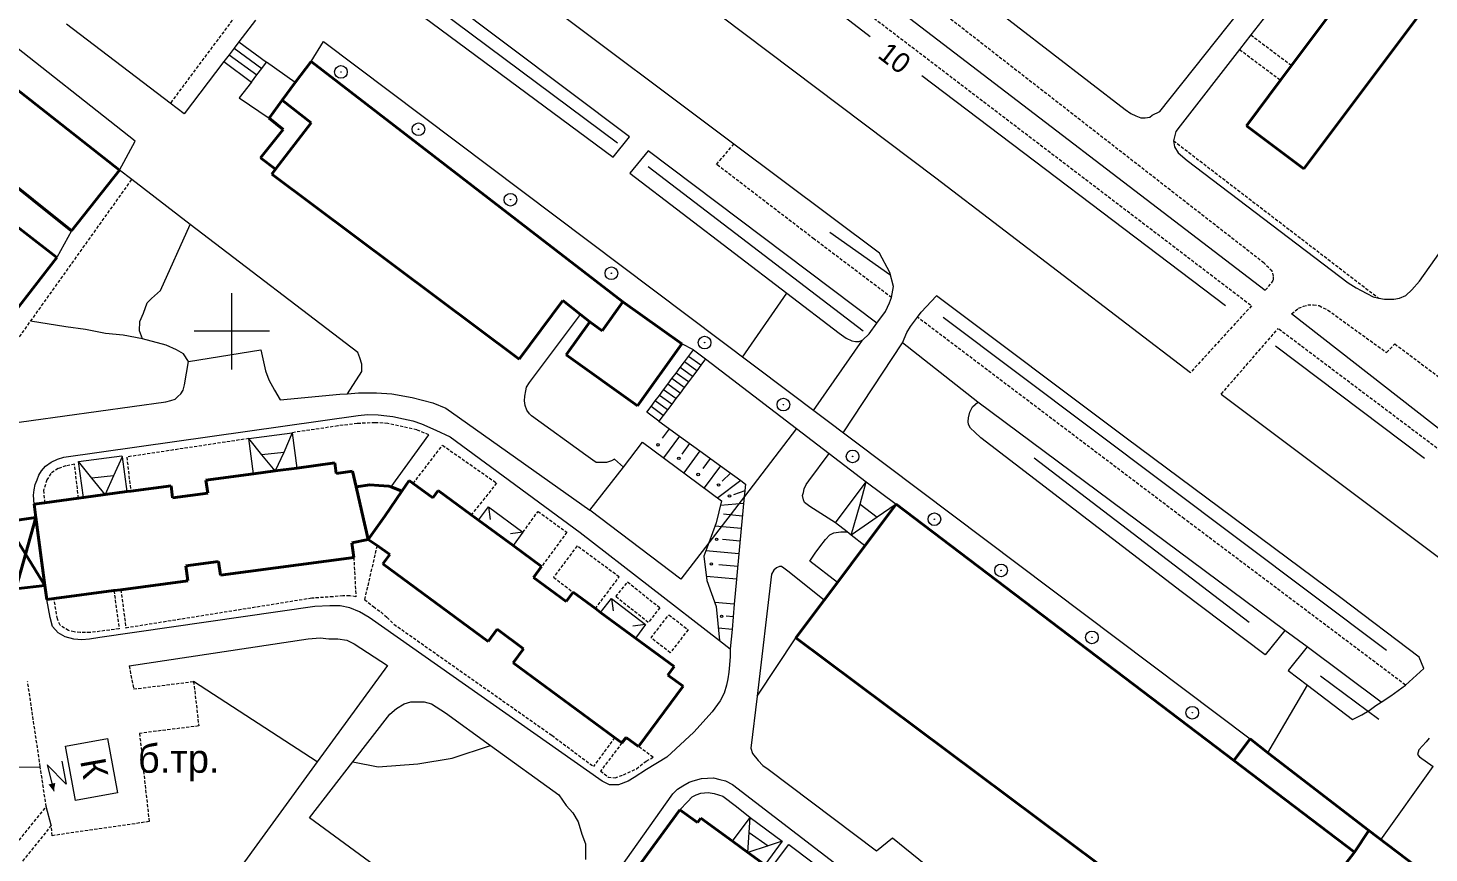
# Model space of a CAD drawing. Extents: x 1000 to 4000, y -5000 to -1000.
# Drawn here: x 1167.8 to 1389.1, y -2482.5 to -2352.1 of the extents above; entities that cross this region are included whole.
import ezdxf
from ezdxf.enums import TextEntityAlignment as Align

# ---------------------------------------------------------------- set-up
doc = ezdxf.new("R2010")
doc.units = 0
doc.header["$MEASUREMENT"] = 0
doc.linetypes.add('DASHED', pattern=[0.75, 0.5, -0.25])
for name, color, linetype in [('1', 7, 'CONTINUOUS'), ('11', 7, 'CONTINUOUS'), ('16', 7, 'CONTINUOUS'), ('17', 7, 'CONTINUOUS'), ('24', 7, 'CONTINUOUS'), ('25', 7, 'CONTINUOUS'), ('37', 7, 'CONTINUOUS'), ('40', 7, 'CONTINUOUS'), ('42', 7, 'CONTINUOUS'), ('6', 7, 'CONTINUOUS'), ('7', 7, 'CONTINUOUS')]:
    doc.layers.add(name, color=color, linetype=linetype)
doc.styles.get("Standard").update_dxf_attribs({"font": 'txt', "height": 0.2})

msp = doc.modelspace()

# ---------------------------------------------------------------- linework, layer by layer
at = {"layer": '1', "color": 253, "linetype": 'Continuous', "lineweight": 0}
for p, q in [((1200, -2406.06), (1200, -2394.02)), ((1205.96, -2400), (1194.04, -2400))]:
    msp.add_line(p, q, dxfattribs=at)
at = {"layer": '11', "color": 253, "linetype": 'Continuous', "lineweight": 0}
for p, q in [((1190.28, -2363.99), (1173.89, -2351.51)), ((1203.73, -2350.84), (1201.13, -2354.27)), ((1184.76, -2369.99), (1162.85, -2352.69)), ((1201.13, -2354.27), (1200.35, -2355.29)), ((1199.57, -2356.32), (1198.74, -2357.4)), ((1200.35, -2355.29), (1199.57, -2356.32)), ((1198.74, -2357.4), (1192.47, -2365.65)), ((1192.47, -2365.65), (1190.28, -2363.99)), ((1182.26, -2374.56), (1184.76, -2369.99)), ((1174.7, -2384.15), (1172.36, -2388.34)), ((1366.34, -2447.28), (1317.82, -2411.2)), ((1289.19, -2415.38), (1280.96, -2426.12)), ((1261.85, -2421.47), (1264.89, -2417.53)), ((1264.89, -2417.53), (1277.36, -2426.81)), ((1256.55, -2428.3), (1261.85, -2421.47)), ((1280.96, -2426.12), (1275.36, -2433.42)), ((1277.36, -2426.81), (1276.53, -2430.28)), ((1270.92, -2439.21), (1256.55, -2428.3)), ((1276.53, -2430.28), (1275.36, -2433.42)), ((1275.36, -2433.42), (1270.92, -2439.21)), ((1275.36, -2433.42), (1274.55, -2435.57)), ((1274.55, -2435.57), (1275.05, -2439.38)), ((1275.05, -2439.38), (1276.53, -2443.51)), ((1276.53, -2443.51), (1277.04, -2448.89)), ((1369.86, -2449.9), (1366.34, -2447.28)), ((1381.57, -2458.61), (1369.86, -2449.9)), ((1381.51, -2480.38), (1389.78, -2468.78))]:
    msp.add_line(p, q, dxfattribs=at)
at = {"layer": '16', "color": 253, "linetype": 'Continuous', "lineweight": 0}
for p, q in [((1173.76, -2465.55), (1180.39, -2464.35)), ((1180.39, -2464.35), (1181.95, -2472.94)), ((1175.32, -2474.14), (1173.76, -2465.55)), ((1173.82, -2471.59), (1170.85, -2468.55)), ((1170.85, -2468.55), (1171.89, -2472.7)), ((1173.13, -2467.93), (1173.82, -2471.59)), ((1181.95, -2472.94), (1175.32, -2474.14))]:
    msp.add_line(p, q, dxfattribs=at)
msp.add_solid([(1171.89, -2472.7), (1172.12, -2471.39), (1171.05, -2471.62)], dxfattribs=at)
at = {"layer": '24', "color": 253, "linetype": 'Continuous', "lineweight": 0}
for p, q in [((1262.81, -2369.28), (1171.83, -2300.69)), ((1168.45, -2304.43), (1260.23, -2372.51)), ((1254.78, -2333.2), (1311.2, -2375.75)), ((1279.31, -2370.44), (1237.57, -2339.12)), ((1346.57, -2365.3), (1367.36, -2339.1)), ((1315.28, -2345.04), (1341.13, -2365)), ((1368.38, -2343.63), (1360.96, -2353.19)), ((1305.23, -2349.19), (1363.24, -2393.51)), ((1360.96, -2353.19), (1359.18, -2355.49)), ((1359.18, -2355.49), (1349.8, -2367.58)), ((1387.59, -2392.09), (1412.71, -2356.57)), ((1210.03, -2360.72), (1205.46, -2357.5)), ((1203.1, -2360.66), (1201.18, -2363.14)), ((1201.18, -2363.14), (1205.91, -2366.35)), ((1341.13, -2365), (1342.02, -2365.59)), ((1345.38, -2365.89), (1346.57, -2365.3)), ((1342.02, -2365.59), (1342.81, -2365.99)), ((1342.81, -2365.99), (1343.6, -2366.29)), ((1343.6, -2366.29), (1344.29, -2366.29)), ((1344.29, -2366.29), (1344.98, -2366.19)), ((1344.98, -2366.19), (1345.38, -2365.89)), ((1349.8, -2367.58), (1349.11, -2368.47)), ((1260.23, -2372.51), (1262.81, -2369.28)), ((1348.94, -2369.08), (1348.75, -2369.91)), ((1348.75, -2369.91), (1348.91, -2370.85)), ((1349.11, -2368.47), (1348.94, -2369.08)), ((1265.76, -2371.51), (1262.89, -2375.04)), ((1301.89, -2398.75), (1265.76, -2371.51)), ((1302.32, -2387.7), (1279.31, -2370.44)), ((1348.91, -2370.85), (1349.5, -2371.84)), ((1349.5, -2371.84), (1350.88, -2373.02)), ((1350.88, -2373.02), (1376.33, -2392.38)), ((1184.2, -2376.05), (1182.26, -2374.56)), ((1193.45, -2383.13), (1184.2, -2376.05)), ((1262.89, -2375.04), (1287.68, -2394.02)), ((1311.2, -2375.75), (1351.42, -2406.54)), ((1219.89, -2403.38), (1193.45, -2383.13)), ((1303.93, -2390.71), (1302.32, -2387.7)), ((1304.5, -2392.94), (1303.93, -2390.71)), ((1280.69, -2404.09), (1287.68, -2394.02)), ((1287.68, -2394.02), (1295.92, -2400.34)), ((1304.21, -2394.7), (1304.5, -2392.94)), ((1376.33, -2392.38), (1377.62, -2393.17)), ((1377.62, -2393.17), (1378.41, -2393.57)), ((1378.41, -2393.57), (1379.3, -2394.06)), ((1379.3, -2394.06), (1380.28, -2394.56)), ((1385.42, -2394.36), (1386.41, -2393.47)), ((1386.41, -2393.47), (1387.59, -2392.09)), ((1303.23, -2396.9), (1303.87, -2395.5)), ((1303.87, -2395.5), (1304.21, -2394.7)), ((1308.91, -2397), (1311.3, -2394.43)), ((1341.27, -2416.92), (1311.3, -2394.43)), ((1380.28, -2394.56), (1381.18, -2394.8)), ((1381.18, -2394.8), (1382.06, -2394.95)), ((1382.06, -2394.95), (1382.75, -2394.95)), ((1382.75, -2394.95), (1383.54, -2394.95)), ((1383.54, -2394.95), (1384.43, -2394.76)), ((1384.43, -2394.76), (1385.42, -2394.36)), ((1247, -2408.09), (1255.09, -2397.38)), ((1301.89, -2398.75), (1303.23, -2396.9)), ((1307.21, -2399.24), (1308.31, -2397.8)), ((1308.31, -2397.8), (1308.91, -2397)), ((1391.79, -2416.34), (1367.39, -2397.25)), ((1295.92, -2400.34), (1297.06, -2401.1)), ((1299.61, -2401.42), (1300.69, -2400.4)), ((1300.69, -2400.4), (1301.89, -2398.75)), ((1305.96, -2401.82), (1306.64, -2400.2)), ((1306.64, -2400.2), (1307.21, -2399.24)), ((1193.15, -2404.8), (1204.57, -2402.97)), ((1204.57, -2402.97), (1205.33, -2406.28)), ((1272.93, -2402.96), (1271.08, -2401.99)), ((1291.89, -2412.52), (1299.61, -2401.42)), ((1296.58, -2416.05), (1305.96, -2401.82)), ((1297.06, -2401.1), (1297.95, -2401.54)), ((1297.95, -2401.54), (1298.53, -2401.61)), ((1298.53, -2401.61), (1299.03, -2401.61)), ((1299.03, -2401.61), (1299.61, -2401.42)), ((1317.82, -2411.2), (1305.96, -2401.82)), ((1192.51, -2408.5), (1193.15, -2404.8)), ((1220.22, -2404.2), (1219.89, -2403.38)), ((1220.55, -2405.2), (1220.22, -2404.2)), ((1220.55, -2406.35), (1220.55, -2405.2)), ((1205.33, -2406.28), (1205.84, -2407.68)), ((1218.27, -2409.89), (1220.55, -2406.35)), ((1191.94, -2409.89), (1192.32, -2409.32)), ((1192.32, -2409.32), (1192.51, -2408.5)), ((1205.84, -2407.68), (1206.73, -2409.33)), ((1206.73, -2409.33), (1207.62, -2410.86)), ((1246.3, -2410.25), (1246.43, -2409.43)), ((1246.43, -2409.43), (1246.55, -2408.85)), ((1246.55, -2408.85), (1247, -2408.09)), ((1156.28, -2415.76), (1189.59, -2411.17)), ((1189.59, -2411.17), (1190.35, -2410.98)), ((1190.35, -2410.98), (1191.05, -2410.72)), ((1191.05, -2410.72), (1191.49, -2410.34)), ((1191.49, -2410.34), (1191.94, -2409.89)), ((1207.62, -2410.86), (1217.04, -2409.97)), ((1217.04, -2409.97), (1218.27, -2409.89)), ((1218.27, -2409.89), (1220.03, -2409.77)), ((1220.03, -2409.77), (1222.88, -2409.77)), ((1222.88, -2409.77), (1225.3, -2409.9)), ((1225.3, -2409.9), (1228.48, -2410.47)), ((1228.48, -2410.47), (1231.77, -2411.3)), ((1231.77, -2411.3), (1233.8, -2412.19)), ((1246.23, -2411.02), (1246.3, -2410.25)), ((1246.36, -2411.72), (1246.23, -2411.02)), ((1246.62, -2412.48), (1246.36, -2411.72)), ((1316.55, -2412.79), (1317, -2411.97)), ((1317, -2411.97), (1317.82, -2411.2)), ((1356.29, -2409.93), (1414.31, -2453.56)), ((1173.49, -2419.91), (1219.94, -2413.3)), ((1219.94, -2413.3), (1221.46, -2413.19)), ((1221.46, -2413.19), (1223.1, -2413.24)), ((1223.1, -2413.24), (1224.5, -2413.36)), ((1224.5, -2413.36), (1225.44, -2413.48)), ((1225.44, -2413.48), (1227.13, -2413.83)), ((1227.13, -2413.83), (1228.6, -2414.18)), ((1228.6, -2414.18), (1229.94, -2414.65)), ((1233.8, -2412.19), (1235.96, -2413.72)), ((1235.96, -2413.72), (1256.55, -2428.3)), ((1247, -2413.05), (1246.62, -2412.48)), ((1247.32, -2413.37), (1247, -2413.05)), ((1255.9, -2419.61), (1247.32, -2413.37)), ((1316.3, -2414.26), (1316.36, -2413.68)), ((1316.36, -2413.68), (1316.55, -2412.79)), ((1225.17, -2424.61), (1231.13, -2416.37)), ((1229.94, -2414.65), (1232.23, -2415.65)), ((1232.23, -2415.65), (1234.51, -2416.7)), ((1316.36, -2414.76), (1316.3, -2414.26)), ((1316.68, -2415.34), (1316.36, -2414.76)), ((1317.38, -2415.97), (1316.68, -2415.34)), ((1318.33, -2416.86), (1317.38, -2415.97)), ((1234.51, -2416.7), (1255.01, -2431.79)), ((1349.94, -2441.12), (1318.33, -2416.86)), ((1375.15, -2442.14), (1341.27, -2416.92)), ((1170.59, -2421.31), (1171.47, -2420.72)), ((1171.47, -2420.72), (1172.46, -2420.2)), ((1172.46, -2420.2), (1173.49, -2419.91)), ((1257.04, -2420.37), (1255.9, -2419.61)), ((1257.55, -2420.75), (1257.04, -2420.37)), ((1258.06, -2420.75), (1257.55, -2420.75)), ((1258.57, -2420.75), (1258.06, -2420.75)), ((1259.2, -2420.75), (1258.57, -2420.75)), ((1259.96, -2420.5), (1259.2, -2420.75)), ((1260.47, -2420.24), (1259.96, -2420.5)), ((1261.85, -2421.47), (1260.47, -2420.24)), ((1291.14, -2423.67), (1294.37, -2419.35)), ((1169.25, -2423.48), (1169.54, -2422.77)), ((1169.54, -2422.77), (1169.95, -2422.07)), ((1169.95, -2422.07), (1170.59, -2421.31)), ((1168.66, -2425.94), (1168.78, -2425.06)), ((1168.78, -2425.06), (1168.95, -2424.24)), ((1168.95, -2424.24), (1169.25, -2423.48)), ((1290.31, -2425.49), (1290.39, -2424.91)), ((1290.39, -2424.91), (1290.72, -2424.25)), ((1290.72, -2424.25), (1291.14, -2423.67)), ((1168.78, -2427.33), (1168.66, -2425.94)), ((1290.15, -2425.98), (1290.31, -2425.49)), ((1290.31, -2426.65), (1290.15, -2425.98)), ((1290.48, -2427.06), (1290.31, -2426.65)), ((1291.3, -2427.72), (1290.48, -2427.06)), ((1295.35, -2430.28), (1291.3, -2427.72)), ((1255.01, -2431.79), (1277.04, -2448.89)), ((1294.44, -2432.19), (1295.1, -2431.86)), ((1295.1, -2431.86), (1296.18, -2431.69)), ((1296.18, -2431.69), (1297.2, -2431.73)), ((1292.13, -2435.08), (1292.87, -2434.09)), ((1292.87, -2434.09), (1293.78, -2432.93)), ((1293.78, -2432.93), (1294.44, -2432.19)), ((1291.3, -2436.32), (1292.13, -2435.08)), ((1295.65, -2439.72), (1291.3, -2436.32)), ((1285.23, -2438.41), (1282.96, -2457.66)), ((1285.61, -2437.77), (1285.23, -2438.41)), ((1286.05, -2437.39), (1285.61, -2437.77)), ((1286.5, -2437.2), (1286.05, -2437.39)), ((1286.82, -2437.2), (1286.5, -2437.2)), ((1287.2, -2437.45), (1286.82, -2437.2)), ((1287.83, -2437.9), (1287.2, -2437.45)), ((1293.59, -2442.48), (1287.83, -2437.9)), ((1171.31, -2445.26), (1170.77, -2442.41)), ((1363.2, -2451.16), (1349.94, -2441.12)), ((1387.53, -2451.51), (1375.15, -2442.14)), ((1213.14, -2443.51), (1179.17, -2448.38)), ((1215.48, -2443.39), (1213.14, -2443.51)), ((1217.12, -2443.39), (1215.48, -2443.39)), ((1218.64, -2443.74), (1217.12, -2443.39)), ((1220.16, -2444.33), (1218.64, -2443.74)), ((1221.68, -2445.27), (1220.16, -2444.33)), ((1171.66, -2446.66), (1171.31, -2445.26)), ((1172.58, -2447.66), (1171.66, -2446.66)), ((1258.49, -2471.11), (1221.68, -2445.27)), ((1366.34, -2447.28), (1363.2, -2451.16)), ((1173.68, -2448.29), (1172.58, -2447.66)), ((1175.05, -2448.65), (1173.68, -2448.29)), ((1176.34, -2448.77), (1175.05, -2448.65)), ((1177.51, -2448.65), (1176.34, -2448.77)), ((1179.17, -2448.38), (1177.51, -2448.65)), ((1183.79, -2452.9), (1212.06, -2448.59)), ((1212.06, -2448.59), (1213.94, -2448.47)), ((1213.94, -2448.47), (1215.34, -2448.59)), ((1215.34, -2448.59), (1216.75, -2448.59)), ((1216.75, -2448.59), (1218.15, -2448.82)), ((1218.15, -2448.82), (1219.32, -2449.41)), ((1219.32, -2449.41), (1224.59, -2452.81)), ((1277.04, -2448.89), (1278.73, -2450.2)), ((1278.72, -2451.42), (1278.61, -2452.71)), ((1278.73, -2450.2), (1278.72, -2451.42)), ((1369.86, -2449.9), (1366.88, -2453.63)), ((1388.29, -2453.3), (1387.53, -2451.51)), ((1224.59, -2452.81), (1213.51, -2468.03)), ((1278.49, -2453.88), (1278.37, -2454.94)), ((1278.61, -2452.71), (1278.49, -2453.88)), ((1366.88, -2453.63), (1369.89, -2455.93)), ((1385.37, -2455.91), (1388.29, -2453.3)), ((1278.14, -2455.93), (1277.79, -2457.22)), ((1278.37, -2454.94), (1278.14, -2455.93)), ((1363.66, -2466.62), (1369.89, -2455.93)), ((1369.89, -2455.93), (1377.04, -2461.38)), ((1383.08, -2457.63), (1385.37, -2455.91)), ((1277.14, -2458.39), (1275.86, -2460.13)), ((1277.79, -2457.22), (1277.14, -2458.39)), ((1282.96, -2457.66), (1282, -2465.91)), ((1381.57, -2458.61), (1383.08, -2457.63)), ((1219.13, -2468.07), (1224.98, -2460.54)), ((1224.98, -2460.54), (1226.04, -2459.6)), ((1226.04, -2459.6), (1227.21, -2458.9)), ((1227.21, -2458.9), (1228.26, -2458.55)), ((1228.26, -2458.55), (1229.2, -2458.55)), ((1229.2, -2458.55), (1230.37, -2458.55)), ((1230.37, -2458.55), (1231.54, -2458.9)), ((1231.54, -2458.9), (1233.76, -2460.3)), ((1233.76, -2460.3), (1240.85, -2465.45)), ((1275.86, -2460.13), (1272.99, -2463.36)), ((1377.04, -2461.38), (1378.5, -2460.62)), ((1378.5, -2460.62), (1379.64, -2459.92)), ((1379.64, -2459.92), (1380.72, -2459.15)), ((1380.72, -2459.15), (1381.57, -2458.61)), ((1272.99, -2463.36), (1268.73, -2467.31)), ((1388.64, -2464.91), (1387.49, -2466.18)), ((1389.13, -2464.3), (1388.64, -2464.91)), ((1240.85, -2465.45), (1251.65, -2473.29)), ((1282, -2465.91), (1282.25, -2466.73)), ((1282.25, -2466.73), (1283.14, -2467.82)), ((1387.49, -2466.18), (1387.3, -2466.88)), ((1387.3, -2466.88), (1387.62, -2467.26)), ((1387.62, -2467.26), (1389.78, -2468.78)), ((1213.51, -2468.03), (1191.58, -2498.16)), ((1212.29, -2476.88), (1219.13, -2468.07)), ((1265.52, -2469.24), (1263.57, -2470.53)), ((1268.73, -2467.31), (1265.52, -2469.24)), ((1283.14, -2467.82), (1283.9, -2468.64)), ((1283.9, -2468.64), (1284.73, -2469.22)), ((1284.73, -2469.22), (1301.83, -2482.1)), ((1259.66, -2471.7), (1258.49, -2471.11)), ((1261.08, -2471.69), (1259.66, -2471.7)), ((1262.62, -2471.11), (1261.08, -2471.69)), ((1263.57, -2470.53), (1262.62, -2471.11)), ((1271.25, -2471.82), (1272.24, -2471.28)), ((1272.24, -2471.28), (1272.85, -2471.06)), ((1272.85, -2471.06), (1274.19, -2470.67)), ((1274.19, -2470.67), (1276.09, -2470.59)), ((1276.09, -2470.59), (1277.1, -2470.86)), ((1277.1, -2470.86), (1277.99, -2471.05)), ((1277.99, -2471.05), (1279.07, -2471.62)), ((1279.07, -2471.62), (1333.97, -2513.68)), ((1251.65, -2473.29), (1252.82, -2474.93)), ((1261.35, -2484.84), (1269.66, -2473.09)), ((1269.66, -2473.09), (1270.42, -2472.39)), ((1270.42, -2472.39), (1271.25, -2471.82)), ((1271.98, -2474.35), (1272.74, -2473.59)), ((1272.74, -2473.59), (1273.35, -2473.28)), ((1273.35, -2473.28), (1274.09, -2473)), ((1274.09, -2473), (1275.27, -2472.92)), ((1275.27, -2472.92), (1276.2, -2473.08)), ((1276.2, -2473.08), (1277.57, -2473.49)), ((1277.57, -2473.49), (1279.72, -2475.13)), ((1171.49, -2478.08), (1170.68, -2475.12)), ((1252.82, -2474.93), (1253.88, -2476.1)), ((1253.88, -2476.1), (1254.7, -2477.51)), ((1270.79, -2475.63), (1271.98, -2474.35)), ((1279.72, -2475.13), (1281.86, -2476.86)), ((1240.46, -2497.52), (1212.29, -2476.88)), ((1254.7, -2477.51), (1255.28, -2479.5)), ((1255.28, -2479.5), (1255.87, -2481.03)), ((1301.83, -2482.1), (1304.37, -2480.07)), ((1304.37, -2480.07), (1310.47, -2485.03)), ((1255.87, -2481.03), (1255.87, -2482.08)), ((1255.87, -2482.08), (1255.87, -2483.49)), ((1285.08, -2484.98), (1288, -2481.1)), ((1288, -2481.1), (1295.89, -2487.05))]:
    msp.add_line(p, q, dxfattribs=at)
at = {"layer": '24', "color": 253, "linetype": 'DASHED', "lineweight": 0}
for p, q in [((1270.44, -2326.91), (1361.07, -2395.98)), ((1363.05, -2389.25), (1307.8, -2346.23)), ((1201.41, -2349.07), (1190.28, -2363.99)), ((1360.96, -2353.19), (1367.4, -2358.02)), ((1359.18, -2355.49), (1365.66, -2360.34)), ((1348.75, -2369.91), (1381.18, -2394.8)), ((1276.57, -2373.64), (1279.31, -2370.44)), ((1291.97, -2385.44), (1276.57, -2373.64)), ((1168.22, -2398.44), (1184.2, -2376.05)), ((1304.21, -2394.7), (1291.97, -2385.44)), ((1364.33, -2390.54), (1363.05, -2389.25)), ((1364.23, -2392.42), (1364.53, -2391.92)), ((1364.53, -2391.33), (1364.33, -2390.54)), ((1364.53, -2391.92), (1364.53, -2391.33)), ((1363.24, -2393.51), (1364.23, -2392.42)), ((1361.07, -2395.98), (1351.42, -2406.54)), ((1367.39, -2397.25), (1368.48, -2396.36)), ((1368.48, -2396.36), (1369.27, -2396.06)), ((1369.27, -2396.06), (1369.96, -2395.86)), ((1369.96, -2395.86), (1370.85, -2395.86)), ((1370.85, -2395.86), (1371.74, -2395.96)), ((1371.74, -2395.96), (1373.12, -2396.66)), ((1163.86, -2404.55), (1168.22, -2398.44)), ((1350.45, -2429.66), (1308.31, -2397.8)), ((1373.12, -2396.66), (1382.41, -2403.38)), ((1356.29, -2409.93), (1365.27, -2399.6)), ((1419.71, -2440.59), (1365.27, -2399.6)), ((1382.41, -2403.38), (1383.69, -2402)), ((1383.69, -2402), (1395.94, -2411.2)), ((1216.76, -2414.97), (1209.52, -2416.05)), ((1219.81, -2414.59), (1216.76, -2414.97)), ((1222.61, -2414.46), (1219.81, -2414.59)), ((1224.64, -2414.59), (1222.61, -2414.46)), ((1227.06, -2415.1), (1224.64, -2414.59)), ((1229.22, -2415.61), (1227.06, -2415.1)), ((1231.13, -2416.37), (1229.22, -2415.61)), ((1202.69, -2416.97), (1183.41, -2419.89)), ((1228.64, -2424.07), (1233.29, -2418.03)), ((1233.29, -2418.03), (1241.83, -2424.01)), ((1183.41, -2419.89), (1184.04, -2425.28)), ((1171.42, -2422.47), (1170.79, -2423.49)), ((1172.57, -2421.71), (1171.42, -2422.47)), ((1173.8, -2421.29), (1172.57, -2421.71)), ((1175.15, -2421), (1173.8, -2421.29)), ((1175.79, -2426.39), (1175.15, -2421)), ((1170.79, -2423.49), (1170.28, -2425.15)), ((1170.28, -2425.15), (1170.43, -2427.11)), ((1241.83, -2424.01), (1237.83, -2429.04)), ((1245.99, -2431.78), (1248.37, -2428.48)), ((1248.37, -2428.48), (1252.92, -2431.78)), ((1385.37, -2455.91), (1350.45, -2429.66)), ((1252.92, -2431.78), (1248.92, -2437.2)), ((1222.94, -2433.89), (1220.97, -2442.39)), ((1254.53, -2433.94), (1250.83, -2438.89)), ((1261.19, -2438.84), (1254.53, -2433.94)), ((1219.27, -2435.75), (1219.6, -2441.96)), ((1250.83, -2438.89), (1253.91, -2441.25)), ((1257.43, -2443.84), (1261.19, -2438.84)), ((1260.66, -2441.95), (1262.51, -2439.63)), ((1262.51, -2439.63), (1267.62, -2443.7)), ((1172.45, -2445.47), (1171.92, -2442.26)), ((1181.39, -2440.99), (1182.2, -2447.03)), ((1182.47, -2440.85), (1183.28, -2446.91)), ((1212.62, -2442.2), (1183.28, -2446.91)), ((1215.99, -2441.96), (1212.62, -2442.2)), ((1217.55, -2441.84), (1215.99, -2441.96)), ((1218.63, -2441.84), (1217.55, -2441.84)), ((1219.6, -2441.96), (1218.63, -2441.84)), ((1220.97, -2442.39), (1222.36, -2443.53)), ((1265.78, -2446.03), (1260.66, -2441.95)), ((1222.36, -2443.53), (1223.56, -2444.37)), ((1223.56, -2444.37), (1224.52, -2445.22)), ((1267.62, -2443.7), (1265.78, -2446.03)), ((1266.22, -2448.47), (1269.03, -2444.82)), ((1269.03, -2444.82), (1272.08, -2447.17)), ((1172.88, -2446.47), (1172.45, -2445.47)), ((1174.21, -2447.32), (1172.88, -2446.47)), ((1175.1, -2447.51), (1174.21, -2447.32)), ((1182.2, -2447.03), (1177.63, -2447.63)), ((1224.52, -2445.22), (1225.61, -2446.3)), ((1225.61, -2446.3), (1250.55, -2463.85)), ((1272.08, -2447.17), (1269.26, -2450.82)), ((1176.06, -2447.63), (1175.1, -2447.51)), ((1177.63, -2447.63), (1176.06, -2447.63)), ((1269.26, -2450.82), (1266.22, -2448.47)), ((1183.79, -2452.9), (1184.49, -2456.54)), ((1169.75, -2468.82), (1167.75, -2455.35)), ((1184.49, -2456.54), (1193.97, -2455.36)), ((1193.97, -2455.36), (1194.78, -2462.38)), ((1194.78, -2462.38), (1185.42, -2463.55)), ((1185.42, -2463.55), (1186.94, -2477.5)), ((1250.55, -2463.85), (1257.12, -2468.78)), ((1260.47, -2464.23), (1257.12, -2468.78)), ((1261.62, -2465.07), (1258.25, -2469.5)), ((1266.55, -2467.33), (1264.26, -2465.65)), ((1170.68, -2475.12), (1169.75, -2468.82)), ((1258.25, -2469.5), (1259.45, -2470.46)), ((1261.86, -2470.1), (1263.9, -2469.14)), ((1263.9, -2469.14), (1265.47, -2467.93)), ((1265.47, -2467.93), (1266.55, -2467.33)), ((1259.45, -2470.46), (1260.53, -2470.58)), ((1260.53, -2470.58), (1261.86, -2470.1)), ((1160.81, -2487.45), (1170.68, -2475.12)), ((1171.49, -2478.08), (1140.25, -2517.08)), ((1171.61, -2479.72), (1171.49, -2478.08)), ((1186.94, -2477.5), (1171.61, -2479.72))]:
    msp.add_line(p, q, dxfattribs=at)
at = {"layer": '25', "color": 253, "linetype": 'Continuous', "lineweight": 0}
for p, q in [((1201.13, -2354.27), (1205.46, -2357.5)), ((1199.57, -2356.32), (1203.95, -2359.52)), ((1200.35, -2355.29), (1204.72, -2358.48)), ((1198.74, -2357.4), (1203.1, -2360.66)), ((1203.95, -2359.52), (1204.72, -2358.48)), ((1204.72, -2358.48), (1205.46, -2357.5)), ((1203.1, -2360.66), (1203.95, -2359.52)), ((1272.16, -2403.98), (1272.93, -2402.96)), ((1272.93, -2402.96), (1274.84, -2404.39)), ((1270.84, -2405.74), (1271.51, -2404.86)), ((1271.51, -2404.86), (1272.16, -2403.98)), ((1273.44, -2406.26), (1271.51, -2404.86)), ((1274.1, -2405.38), (1272.16, -2403.98)), ((1274.84, -2404.39), (1274.1, -2405.38)), ((1268.86, -2408.38), (1269.52, -2407.5)), ((1269.52, -2407.5), (1270.18, -2406.62)), ((1271.46, -2408.9), (1269.52, -2407.5)), ((1270.18, -2406.62), (1270.84, -2405.74)), ((1272.12, -2408.02), (1270.18, -2406.62)), ((1272.78, -2407.14), (1270.84, -2405.74)), ((1272.78, -2407.14), (1272.12, -2408.02)), ((1273.44, -2406.26), (1272.78, -2407.14)), ((1274.1, -2405.38), (1273.44, -2406.26)), ((1267.54, -2410.14), (1268.2, -2409.26)), ((1268.2, -2409.26), (1268.86, -2408.38)), ((1270.14, -2410.66), (1268.2, -2409.26)), ((1270.8, -2409.78), (1268.86, -2408.38)), ((1271.46, -2408.9), (1270.8, -2409.78)), ((1272.12, -2408.02), (1271.46, -2408.9)), ((1265.54, -2412.81), (1266.22, -2411.9)), ((1266.22, -2411.9), (1266.88, -2411.02)), ((1268.16, -2413.3), (1266.22, -2411.9)), ((1266.88, -2411.02), (1267.54, -2410.14)), ((1268.82, -2412.42), (1266.88, -2411.02)), ((1269.48, -2411.54), (1267.54, -2410.14)), ((1269.48, -2411.54), (1268.82, -2412.42)), ((1270.14, -2410.66), (1269.48, -2411.54)), ((1270.8, -2409.78), (1270.14, -2410.66)), ((1267.45, -2414.24), (1265.54, -2412.81)), ((1268.16, -2413.3), (1267.45, -2414.24)), ((1268.82, -2412.42), (1268.16, -2413.3))]:
    msp.add_line(p, q, dxfattribs=at)
at = {"layer": '37', "color": 253, "linetype": 'Continuous', "lineweight": 0}
for p, q in [((1267.45, -2414.24), (1270.69, -2416.59)), ((1269.07, -2415.41), (1267.99, -2416.91)), ((1270.69, -2416.59), (1268.21, -2420)), ((1270.69, -2416.59), (1273.93, -2418.93)), ((1272.31, -2417.76), (1271.11, -2419.41)), ((1273.93, -2418.93), (1271.42, -2422.39)), ((1273.93, -2418.93), (1277.17, -2421.28)), ((1275.55, -2420.1), (1274.38, -2421.72)), ((1277.17, -2421.28), (1274.63, -2424.78)), ((1277.17, -2421.28), (1280.41, -2423.62)), ((1278.79, -2422.45), (1277.43, -2423.71)), ((1280.41, -2423.62), (1276.75, -2426.36)), ((1281.05, -2425.23), (1279.26, -2425.85)), ((1280.41, -2423.62), (1281.16, -2424.16)), ((1281.16, -2424.16), (1280.84, -2427.22)), ((1280.84, -2427.22), (1277.19, -2427.53)), ((1280.84, -2427.22), (1280.66, -2428.96)), ((1280.64, -2429.21), (1277.65, -2428.94)), ((1280.66, -2428.96), (1280.46, -2431.2)), ((1280.46, -2431.2), (1276.33, -2430.83)), ((1280.46, -2431.2), (1280.1, -2435.19)), ((1280.28, -2433.2), (1277.52, -2432.94)), ((1280.1, -2435.19), (1274.88, -2434.71)), ((1280.1, -2435.19), (1279.73, -2439.17)), ((1279.91, -2437.18), (1276.93, -2436.91)), ((1279.73, -2439.17), (1274.96, -2438.74)), ((1279.73, -2439.17), (1279.37, -2443.15)), ((1279.37, -2443.15), (1276.31, -2442.88)), ((1279.19, -2445.15), (1278.1, -2445.05)), ((1279.37, -2443.15), (1279.01, -2447.14)), ((1279.01, -2447.14), (1276.86, -2446.94)), ((1279.01, -2447.14), (1278.73, -2450.2))]:
    msp.add_line(p, q, dxfattribs=at)
for centre in [(1267.33, -2417.96), (1270.62, -2420.09), (1273.66, -2422.65), (1276.89, -2424.31), (1278.62, -2426.04), (1276.58, -2432.9), (1275.75, -2436.78), (1277.37, -2445.06)]:
    msp.add_circle(centre, 0.2, dxfattribs=at)
at = {"layer": '40', "color": 253, "linetype": 'Continuous', "lineweight": 0}
for p, q in [((1172.24, -2303.95), (1260.93, -2370.22)), ((1269.27, -2328.98), (1300.82, -2353.43)), ((1308.97, -2359.62), (1356.94, -2395.96)), ((1265.78, -2373.99), (1299.71, -2399.95)), ((1188.72, -2393.6), (1193.45, -2383.13)), ((1294.48, -2384.38), (1303.95, -2391.02)), ((1187.31, -2394.84), (1188.72, -2393.6)), ((1186.07, -2397.16), (1186.65, -2395.51)), ((1186.65, -2395.51), (1187.31, -2394.84)), ((1173.77, -2399.3), (1168.22, -2398.44)), ((1185.41, -2399.97), (1185.49, -2398.48)), ((1185.49, -2398.48), (1186.07, -2397.16)), ((1312.38, -2397.8), (1382.38, -2450.39)), ((1176.91, -2399.72), (1173.77, -2399.3)), ((1180.05, -2400.38), (1176.91, -2399.72)), ((1182.86, -2400.63), (1180.05, -2400.38)), ((1185.91, -2401.21), (1182.86, -2400.63)), ((1185.91, -2401.21), (1185.41, -2399.97)), ((1189.63, -2402.2), (1185.91, -2401.21)), ((1191.28, -2402.94), (1189.63, -2402.2)), ((1192.35, -2403.6), (1191.28, -2402.94)), ((1364.83, -2402.33), (1388.38, -2420.07)), ((1193.15, -2404.8), (1192.35, -2403.6)), ((1326.75, -2420.03), (1360.68, -2445.99)), ((1282.96, -2457.66), (1289.11, -2448.47)), ((1213.51, -2468.03), (1193.97, -2455.36)), ((1371.95, -2454.45), (1381.18, -2461.32)), ((1234.79, -2467.47), (1240.85, -2465.45)), ((1160.55, -2468.95), (1169.75, -2468.82)), ((1219.13, -2468.07), (1223.1, -2468.82)), ((1223.1, -2468.82), (1229.4, -2468.37)), ((1229.4, -2468.37), (1234.79, -2467.47))]:
    msp.add_line(p, q, dxfattribs=at)
at = {"layer": '6', "color": 253, "linetype": 'Continuous', "lineweight": 40}
for p, q in [((1417.35, -2310.18), (1369.33, -2374.36)), ((1367.4, -2358.02), (1374.65, -2348.33)), ((1159.79, -2356.87), (1182.26, -2374.56)), ((1210.03, -2360.72), (1212.52, -2357.39)), ((1212.52, -2357.39), (1261.78, -2395.36)), ((1365.66, -2360.34), (1367.4, -2358.02)), ((1174.7, -2384.15), (1143.61, -2359.26)), ((1207.95, -2363.5), (1210.03, -2360.72)), ((1360.25, -2367.57), (1365.66, -2360.34)), ((1140.58, -2363.83), (1172.36, -2388.34)), ((1205.91, -2366.35), (1207.95, -2363.5)), ((1212.52, -2367.06), (1207.95, -2363.5)), ((1208.14, -2368.16), (1205.91, -2366.35)), ((1206.9, -2374.42), (1212.52, -2367.06)), ((1369.33, -2374.36), (1360.25, -2367.57)), ((1204.51, -2372.63), (1208.14, -2368.16)), ((1206.9, -2374.42), (1204.51, -2372.63)), ((1182.26, -2374.56), (1174.7, -2384.15)), ((1206.3, -2375.21), (1206.9, -2374.42)), ((1245.4, -2404.42), (1206.3, -2375.21)), ((1172.36, -2388.34), (1165.51, -2397.21)), ((1252.27, -2395.13), (1245.4, -2404.42)), ((1255.09, -2397.38), (1252.27, -2395.13)), ((1258.5, -2399.95), (1261.78, -2395.36)), ((1261.78, -2395.36), (1271.08, -2401.99)), ((1252.81, -2403.75), (1256.53, -2398.54)), ((1256.53, -2398.54), (1255.09, -2397.38)), ((1256.53, -2398.54), (1258.5, -2399.95)), ((1271.08, -2401.99), (1264.09, -2411.79)), ((1264.09, -2411.79), (1252.81, -2403.75)), ((1210.27, -2421.63), (1216.28, -2420.83)), ((1216.28, -2420.83), (1216.5, -2422.47)), ((1195.92, -2423.56), (1203.44, -2422.55)), ((1203.44, -2422.55), (1206.86, -2422.09)), ((1206.86, -2422.09), (1210.27, -2421.63)), ((1216.5, -2422.47), (1219.09, -2422.12)), ((1219.09, -2422.12), (1219.65, -2424.62)), ((1184.04, -2425.28), (1190.4, -2424.42)), ((1190.4, -2424.42), (1190.66, -2426.34)), ((1196.19, -2425.6), (1195.92, -2423.56)), ((1219.65, -2424.62), (1221.83, -2424.3)), ((1219.65, -2424.62), (1220.54, -2428.57)), ((1221.83, -2424.3), (1223.24, -2424.39)), ((1223.24, -2424.39), (1224.81, -2424.47)), ((1224.81, -2424.47), (1225.17, -2424.61)), ((1225.17, -2424.61), (1226.86, -2425.27)), ((1226.86, -2425.27), (1228, -2423.6)), ((1228, -2423.6), (1228.64, -2424.07)), ((1228.64, -2424.07), (1231.74, -2426.36)), ((1231.74, -2426.36), (1232.61, -2425.18)), ((1232.61, -2425.18), (1237.83, -2429.04)), ((1168.78, -2427.33), (1170.43, -2427.11)), ((1169.07, -2429.42), (1168.78, -2427.33)), ((1170.43, -2427.11), (1175.79, -2426.39)), ((1175.79, -2426.39), (1176.57, -2426.28)), ((1176.57, -2426.28), (1179.98, -2425.82)), ((1179.98, -2425.82), (1183.4, -2425.36)), ((1183.4, -2425.36), (1184.04, -2425.28)), ((1190.66, -2426.34), (1196.19, -2425.6)), ((1224.15, -2429.23), (1226.86, -2425.27)), ((1299.99, -2433.92), (1304.93, -2427.31)), ((1304.93, -2427.31), (1358.28, -2467.82)), ((1164.31, -2430.11), (1169.07, -2429.42)), ((1169.07, -2429.42), (1165.88, -2440.7)), ((1169.07, -2429.42), (1170.47, -2440.2)), ((1220.54, -2428.57), (1221.52, -2432.94)), ((1221.52, -2432.94), (1224.15, -2429.23)), ((1237.83, -2429.04), (1238.98, -2429.88)), ((1164.31, -2430.11), (1170.47, -2440.2)), ((1238.98, -2429.88), (1244.43, -2433.89)), ((1221.52, -2432.94), (1218.96, -2433.45)), ((1218.96, -2433.45), (1219.27, -2435.75)), ((1222.94, -2433.89), (1221.52, -2432.94)), ((1224.94, -2435.31), (1222.94, -2433.89)), ((1244.43, -2433.89), (1248.92, -2437.2)), ((1295.65, -2439.72), (1299.99, -2433.92)), ((1219.27, -2435.75), (1198.21, -2438.56)), ((1223.85, -2436.78), (1224.94, -2435.31)), ((1197.92, -2436.37), (1192.74, -2437.06)), ((1192.74, -2437.06), (1193.06, -2439.44)), ((1198.21, -2438.56), (1197.92, -2436.37)), ((1240.47, -2449.03), (1223.85, -2436.78)), ((1248.92, -2437.2), (1247.65, -2438.93)), ((1165.88, -2440.7), (1170.47, -2440.2)), ((1170.77, -2442.41), (1170.47, -2440.2)), ((1193.06, -2439.44), (1182.47, -2440.85)), ((1247.65, -2438.93), (1252.82, -2442.74)), ((1293.59, -2442.48), (1295.65, -2439.72)), ((1171.92, -2442.26), (1170.77, -2442.41)), ((1181.39, -2440.99), (1171.92, -2442.26)), ((1182.47, -2440.85), (1181.39, -2440.99)), ((1252.82, -2442.74), (1253.91, -2441.25)), ((1253.91, -2441.25), (1257.43, -2443.84)), ((1289.11, -2448.47), (1293.59, -2442.48)), ((1257.43, -2443.84), (1258.26, -2444.45)), ((1258.26, -2444.45), (1263.74, -2448.49)), ((1241.89, -2447.11), (1240.47, -2449.03)), ((1246.09, -2450.21), (1241.89, -2447.11)), ((1263.74, -2448.49), (1269.87, -2453.01)), ((1359.38, -2500.96), (1289.11, -2448.47)), ((1244.46, -2452.43), (1246.09, -2450.21)), ((1260.47, -2464.23), (1244.46, -2452.43)), ((1269.87, -2453.01), (1268.89, -2454.34)), ((1271.29, -2456.11), (1264.26, -2465.65)), ((1268.89, -2454.34), (1271.29, -2456.11)), ((1261.62, -2465.07), (1260.47, -2464.23)), ((1262.27, -2464.19), (1261.62, -2465.07)), ((1264.26, -2465.65), (1262.27, -2464.19)), ((1360.83, -2464.44), (1358.28, -2467.82)), ((1363.66, -2466.62), (1360.83, -2464.44)), ((1379.61, -2478.9), (1363.66, -2466.62)), ((1358.28, -2467.82), (1377.35, -2482.3)), ((1263.61, -2485.41), (1270.79, -2475.63)), ((1270.79, -2475.63), (1273.55, -2477.66)), ((1273.55, -2477.66), (1274.09, -2476.93)), ((1274.09, -2476.93), (1279.11, -2480.61)), ((1377.35, -2482.3), (1379.61, -2478.9)), ((1379.61, -2478.9), (1439.17, -2524.07)), ((1279.11, -2480.61), (1281.5, -2482.36)), ((1281.5, -2482.36), (1284.19, -2484.33)), ((1377.35, -2482.3), (1361.58, -2502.6))]:
    msp.add_line(p, q, dxfattribs=at)
at = {"layer": '7', "color": 253, "linetype": 'Continuous', "lineweight": 0}
for p, q in [((1212.52, -2357.39), (1214.49, -2354.24)), ((1214.49, -2354.24), (1360.83, -2464.44)), ((1274.84, -2404.39), (1300.22, -2423.83)), ((1202.69, -2416.97), (1209.52, -2416.05)), ((1209.52, -2416.05), (1208.2, -2419.16)), ((1209.52, -2416.05), (1210.27, -2421.63)), ((1203.44, -2422.55), (1202.69, -2416.97)), ((1204.77, -2419.53), (1202.69, -2416.97)), ((1175.8, -2420.6), (1182.63, -2419.68)), ((1176.57, -2426.28), (1175.8, -2420.6)), ((1177.89, -2423.21), (1175.8, -2420.6)), ((1182.66, -2419.86), (1181.32, -2422.84)), ((1182.63, -2419.68), (1182.66, -2419.86)), ((1182.66, -2419.86), (1183.4, -2425.36)), ((1208.2, -2419.16), (1204.77, -2419.53)), ((1206.86, -2422.09), (1204.77, -2419.53)), ((1208.2, -2419.16), (1206.86, -2422.09)), ((1181.32, -2422.84), (1177.89, -2423.21)), ((1181.32, -2422.84), (1179.98, -2425.82)), ((1179.98, -2425.82), (1177.89, -2423.21)), ((1295.35, -2430.28), (1300.22, -2423.83)), ((1299.23, -2427.34), (1300.22, -2423.83)), ((1300.22, -2423.83), (1300.22, -2423.83)), ((1300.22, -2423.83), (1304.93, -2427.31)), ((1297.84, -2432.23), (1299.23, -2427.34)), ((1299.23, -2427.34), (1301.93, -2429.4)), ((1304.93, -2427.31), (1301.93, -2429.4)), ((1238.98, -2429.88), (1240.54, -2427.76)), ((1240.54, -2427.76), (1240.81, -2429.74)), ((1240.54, -2427.76), (1245.99, -2431.78)), ((1301.93, -2429.4), (1297.84, -2432.23)), ((1245.99, -2431.78), (1244.01, -2432.03)), ((1245.99, -2431.78), (1244.43, -2433.89)), ((1297.2, -2431.73), (1295.35, -2430.28)), ((1295.35, -2430.28), (1295.35, -2430.28)), ((1297.84, -2432.23), (1297.2, -2431.73)), ((1299.99, -2433.92), (1297.84, -2432.23)), ((1258.26, -2444.45), (1259.95, -2442.23)), ((1259.95, -2442.23), (1260.22, -2444.21)), ((1259.95, -2442.23), (1265.32, -2446.36)), ((1265.32, -2446.36), (1263.33, -2446.62)), ((1265.32, -2446.36), (1263.74, -2448.49)), ((1279.11, -2480.61), (1281.86, -2476.86)), ((1281.71, -2479.22), (1281.86, -2476.86)), ((1281.86, -2476.86), (1286.94, -2480.58)), ((1281.5, -2482.36), (1281.71, -2479.22)), ((1281.71, -2479.22), (1284.7, -2481.31)), ((1286.94, -2480.58), (1284.19, -2484.33)), ((1286.94, -2480.58), (1284.7, -2481.31)), ((1284.7, -2481.31), (1281.5, -2482.36))]:
    msp.add_line(p, q, dxfattribs=at)
for centre, radius in [((1217.24, -2359.04), 1), ((1217.24, -2359.04), 0.041), ((1229.49, -2368.09), 1), ((1229.49, -2368.09), 0.041), ((1244.02, -2379.23), 1), ((1244.02, -2379.23), 0.041), ((1259.97, -2390.85), 1), ((1259.97, -2390.85), 0.041), ((1274.69, -2401.8), 1), ((1274.69, -2401.8), 0.041), ((1287.13, -2411.61), 1), ((1287.13, -2411.61), 0.041), ((1298.05, -2419.8), 1), ((1298.05, -2419.8), 0.041), ((1310.97, -2429.71), 1), ((1310.97, -2429.71), 0.041), ((1321.51, -2437.81), 1), ((1321.51, -2437.81), 0.041), ((1335.85, -2448.38), 1), ((1335.85, -2448.38), 0.041), ((1351.71, -2460.29), 1), ((1351.71, -2460.29), 0.041)]:
    msp.add_circle(centre, radius, dxfattribs=at)

# ---------------------------------------------------------------- texts
at = {"layer": '17', "color": 253, "linetype": 'Continuous', "lineweight": 0}
msp.add_text('б.тр.', height=4.5, dxfattribs=at).set_placement((1191.62, -2468.06), align=Align.MIDDLE)
msp.add_text('К', height=4, rotation=280.2589, dxfattribs=at).set_placement((1178.28, -2469.05), align=Align.MIDDLE)
at = {"layer": '42', "color": 253, "linetype": 'Continuous', "lineweight": 0}
msp.add_text('10', height=3.2, rotation=322.5494, dxfattribs=at).set_placement((1304.71, -2356.83), align=Align.MIDDLE)

doc.saveas('drawing.dxf')
